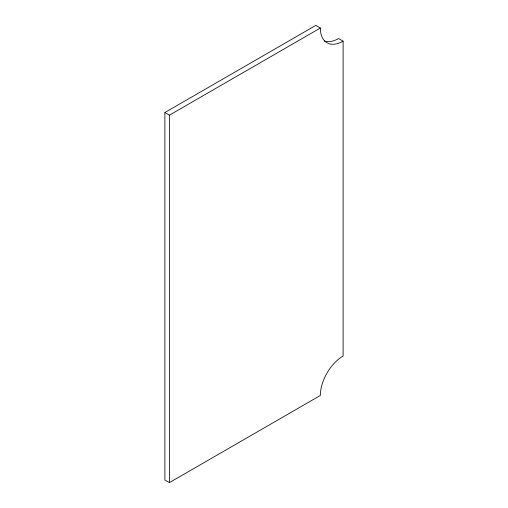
<?xml version="1.0" encoding="UTF-8"?>
<svg xmlns="http://www.w3.org/2000/svg" width="508" height="508" viewBox="0 0 508 508"><rect width="100%" height="100%" fill="white"/><g stroke="black" fill="none" stroke-linecap="round" stroke-linejoin="round"><path stroke-width="0.76" d="M164.884 112.528L315.792 25.4L320.345 28.029A32.201 18.593 -60 0 0 343.116 41.173L343.116 356.038A32.201 18.593 -60 0 0 320.345 395.472L169.437 482.6L164.884 479.971L164.884 112.528L169.437 115.157L320.345 28.029M343.116 41.173L338.563 38.544A32.201 18.593 -60 0 1 324.453 41.034M169.437 115.157L169.437 482.6"/></g></svg>
